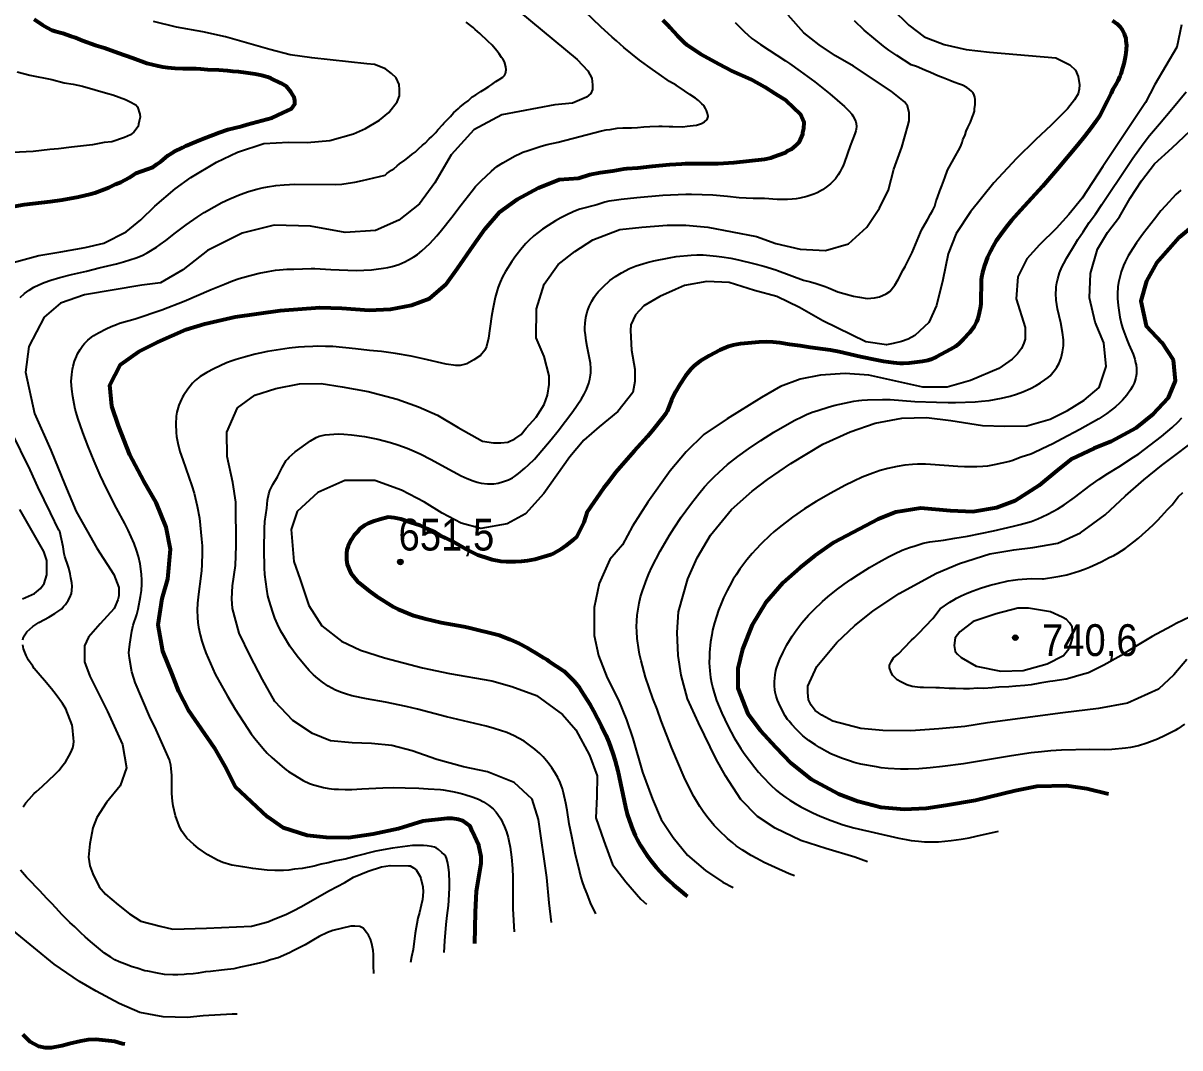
# Model space of a CAD drawing. Header units: metres. Extents: x 547833 to 556102, y 1844799 to 1850994.
# Drawn here: x 549376 to 549995, y 1845337 to 1845885 of the extents above; entities that cross this region are included whole.
import ezdxf

# ---------------------------------------------------------------- set-up
doc = ezdxf.new("R2010")
doc.units = ezdxf.units.M
doc.header["$LTSCALE"] = 6.8
for name, color, linetype, lineweight in [('1', 7, 'Continuous', 25), ('2', 7, 'Continuous', 53), ('5', 7, 'Continuous', 13)]:
    doc.layers.add(name, color=color, linetype=linetype, lineweight=lineweight)

msp = doc.modelspace()

# ---------------------------------------------------------------- hatches: boundary and pattern name
at = {"layer": '5'}
for points in [[(549579.71, 1845596.84, 1), (549576.71, 1845596.84, 1)], [(549908.6, 1845556.35, 1), (549905.6, 1845556.35, 1)]]:
    msp.add_hatch(color=256, dxfattribs=at).paths.add_polyline_path(points)

# ---------------------------------------------------------------- linework, layer by layer
at = {"layer": '1'}
msp.add_line((549827.96, 1845436.46), (549821.29, 1845438.96), dxfattribs=at)
for points in [[(549641.61, 1845891.32), (549672.75, 1845865.38), (549678.56, 1845859.43), (549680.53, 1845855.53), (549681.02, 1845851.88), (549681.02, 1845849.45), (549680.04, 1845847.26), (549677.83, 1845845.31), (549670.21, 1845842.15), (549660.87, 1845841.18), (549632.4, 1845835.91), (549617.56, 1845827.87), (549605.35, 1845814.55), (549596.63, 1845799.59), (549588.52, 1845788.25), (549577.44, 1845779.5), (549564.85, 1845774.01), (549548.71, 1845772.94), (549530.17, 1845776.3), (549510.79, 1845776.9), (549493.63, 1845772.54), (549475.11, 1845763.33), (549461.92, 1845753.07), (549449.9, 1845745.99), (549439.86, 1845744.85), (549409.21, 1845739.6), (549396.51, 1845735.11), (549387.69, 1845727.76), (549379.56, 1845712.1), (549377.69, 1845698.3), (549382.48, 1845676.23), (549391.3, 1845656.66), (549398.73, 1845638.19), (549404.81, 1845623.76), (549415.92, 1845604.19), (549425.02, 1845590.11), (549427.58, 1845583.14), (549427.58, 1845578.74), (549427.06, 1845576.66), (549425.23, 1845571.99), (549417.63, 1845563.7), (549411.34, 1845556.7), (549409.25, 1845552.03), (549409.25, 1845547.62), (549409.25, 1845543.47), (549412.12, 1845535.8), (549421.5, 1845516.92), (549429.59, 1845499.29), (549431.66, 1845486.7), (549428.3, 1845477.05), (549421.05, 1845468.22), (549415.85, 1845460.16)], [(549633.08, 1845810.29), (549639.65, 1845813.94), (549642.26, 1845815.21), (549643.78, 1845815.84), (549646.63, 1845816.86), (549653.51, 1845819.06), (549656.65, 1845819.98), (549662.53, 1845821.28), (549685.81, 1845827.33), (549688.23, 1845827.85), (549690.33, 1845827.97), (549694.22, 1845828.66), (549697.15, 1845828.99), (549701.75, 1845828.89), (549705.07, 1845829.14), (549708.39, 1845829.4), (549711.71, 1845829.65), (549716.52, 1845829.82), (549718.26, 1845829.77), (549721.99, 1845829.7), (549723.97, 1845829.67), (549729.2, 1845829.52), (549731.65, 1845829.8), (549734.83, 1845830.16), (549736.54, 1845830.36), (549739.29, 1845831.29), (549740.92, 1845832.21), (549742.28, 1845833.36), (549742.84, 1845834.91), (549742.4, 1845836.6), (549741.97, 1845838.28), (549741.47, 1845839.34), (549740.44, 1845840.84), (549739.45, 1845841.84), (549737.66, 1845843.5), (549736.02, 1845844.8), (549732.94, 1845846.81), (549730.24, 1845848.73), (549725.69, 1845851.69), (549722.13, 1845853.64), (549716.6, 1845857.6), (549712.97, 1845860.04), (549706.08, 1845865.08), (549697.74, 1845871.95), (549693.87, 1845875.47), (549691.55, 1845877.32), (549685.34, 1845882.94), (549676.69, 1845891.38)], [(549655.19, 1845681.04), (549656.86, 1845685.99), (549657.81, 1845691.64), (549657.81, 1845696.35), (549655.2, 1845706.67), (549650.78, 1845716.58), (549651.05, 1845732.11), (549655.15, 1845745.28), (549662.59, 1845755.77), (549671.44, 1845762.87), (549681.16, 1845769.06), (549695.64, 1845774.64), (549707.32, 1845775.83), (549720.92, 1845776.87), (549730.96, 1845776.86), (549742.64, 1845775.77), (549768.6, 1845770.84), (549779.06, 1845767.07), (549791.98, 1845764.09), (549805.53, 1845763.34), (549817.95, 1845766.91), (549827.61, 1845775.88), (549834.47, 1845785.93), (549839.33, 1845795.75), (549842.14, 1845806.74), (549846.38, 1845818.65), (549849.53, 1845829.96), (549850.3, 1845832.58), (549850.3, 1845834.43), (549850.3, 1845836.89), (549849.37, 1845840.74), (549847.81, 1845842.89), (549840.71, 1845848.5), (549820.64, 1845861.97), (549810.87, 1845867.47), (549802.22, 1845873.22), (549793.98, 1845879.78), (549785.54, 1845889.24)], [(549841.17, 1845892.63), (549850.06, 1845883.73), (549858.38, 1845877.56), (549869.01, 1845873.43), (549880.86, 1845870.83), (549893.21, 1845869.44), (549928.76, 1845866.3), (549936.18, 1845862.63), (549939.33, 1845859.7), (549940.63, 1845856.4), (549941.37, 1845851.99), (549941.18, 1845849.61), (549940.63, 1845847.04), (549938.77, 1845843.92), (549935.06, 1845839.15), (549926.22, 1845830.37), (549917.96, 1845822.58), (549907.67, 1845812.52), (549895.54, 1845799.58), (549883.09, 1845783.95), (549875.51, 1845772.42), (549871.15, 1845761.51), (549868.28, 1845747.59), (549865, 1845734.01), (549860.84, 1845724.77), (549853.39, 1845717.94), (549849.83, 1845715.96), (549846.28, 1845714.64), (549841.83, 1845713.54), (549838.27, 1845712.88), (549827.18, 1845714.6), (549804.08, 1845725.7), (549791.71, 1845732.81), (549779.49, 1845738.67), (549767.55, 1845742.01), (549753.99, 1845746.19)], [(549387.75, 1845746.24), (549391.33, 1845747.51), (549396.02, 1845748.95), (549402.26, 1845750.59), (549410.4, 1845752.36), (549417.1, 1845754.01), (549426.39, 1845756.13), (549430.07, 1845757.22), (549436.93, 1845759.48), (549440.11, 1845760.69), (549442.76, 1845762.05), (549447.76, 1845765.13), (549449.78, 1845766.47), (549452.82, 1845768.76), (549457.99, 1845772.84), (549463.58, 1845777.07), (549469.51, 1845781.25), (549473.33, 1845783.71), (549478.59, 1845786.76), (549482.77, 1845788.95), (549487.01, 1845790.98), (549492.6, 1845793.37), (549496.98, 1845794.91), (549501.42, 1845796.18), (549504.31, 1845796.85), (549507.2, 1845797.41), (549511.65, 1845798.05), (549516.09, 1845798.47), (549521.8, 1845798.78), (549543.54, 1845798.59), (549546.95, 1845798.83), (549550.36, 1845799.26), (549553.86, 1845799.83), (549558.01, 1845800.81), (549570.09, 1845803.7), (549570.98, 1845804.55), (549573.51, 1845806.32), (549574.78, 1845807.09), (549576.47, 1845808.64), (549577.72, 1845809.65), (549580.6, 1845811.59), (549583.09, 1845813.61), (549584.56, 1845814.89), (549586.05, 1845815.93), (549587.85, 1845817.62), (549590.1, 1845819.61), (549591.46, 1845820.75), (549593.68, 1845822.99), (549595.01, 1845824.38), (549597.13, 1845826.48), (549598.22, 1845827.84), (549600.88, 1845830.62), (549601.53, 1845831.44), (549602.86, 1845832.83), (549605.08, 1845835.07), (549606.6, 1845836.97), (549609.32, 1845839.26), (549610.21, 1845840.11), (549612.71, 1845842.13), (549614.42, 1845843.44), (549616.68, 1845845.43), (549618.52, 1845846.63), (549621.29, 1845848.43), (549623.03, 1845849.5), (549625.59, 1845851.03), (549627.08, 1845852.06), (549629.25, 1845853.67), (549630.99, 1845854.74), (549632.95, 1845856.07), (549633.84, 1845856.92), (549634.47, 1845857.98), (549634.73, 1845860), (549634.68, 1845861.6), (549633.88, 1845864.24), (549633.12, 1845865.51), (549632.38, 1845866.55), (549631.04, 1845868.5), (549629.87, 1845870.11), (549627.31, 1845873.04), (549625.07, 1845875.26), (549620.76, 1845879.36), (549618.28, 1845881.56), (549617.06, 1845882.54), (549613.38, 1845885.47)], [(549419.7, 1845767.25), (549431.49, 1845773.27), (549439.46, 1845779.76), (549446.94, 1845787.1), (549457.72, 1845796.25), (549466.12, 1845802.39), (549479.87, 1845810.58), (549491.1, 1845815.88), (549505.11, 1845820.59), (549518.43, 1845821.19), (549528.43, 1845821.15), (549540.41, 1845822.12), (549553.15, 1845825.69), (549559.52, 1845828.54), (549567.12, 1845833.01), (549572.06, 1845837.08), (549576.58, 1845842.78), (549577.81, 1845846.03), (549577.81, 1845849.29), (549577.61, 1845852.14), (549575.96, 1845855.6), (549573.5, 1845858.04), (549570.21, 1845860.48), (549564.45, 1845862.72), (549560.34, 1845863.12), (549530.84, 1845866.38), (549519.24, 1845867.92), (549508.39, 1845870.72), (549484.63, 1845877.51), (549472.62, 1845880.3), (549458.45, 1845882.72), (549446.15, 1845885.75)], [(549757.34, 1845885.27), (549759.17, 1845883.37), (549761.4, 1845881.15), (549762.25, 1845880.25), (549764.05, 1845878.59), (549766.26, 1845876.61), (549767.86, 1845875.56), (549768.95, 1845874.69), (549770.83, 1845873.41), (549784.19, 1845864.82), (549786.3, 1845863.26), (549791.97, 1845859.28), (549799.89, 1845853.5), (549807.93, 1845847.13), (549815.7, 1845840.35), (549818.2, 1845837.91), (549819.58, 1845836.32), (549820.23, 1845835.43), (549821.17, 1845833.8), (549821.82, 1845832.17), (549822.04, 1845831.28), (549822.2, 1845829.7), (549822.06, 1845828.14), (549821.87, 1845827.26), (549821.33, 1845825.65), (549818.79, 1845819.25), (549815.73, 1845810.62), (549814.96, 1845808.64), (549814.39, 1845807.37), (549813.27, 1845805.31), (549812.37, 1845803.88), (549810.86, 1845801.74), (549809.88, 1845800.53), (549808.27, 1845798.96), (549805.94, 1845797.19), (549803.92, 1845795.85), (549801.15, 1845794.23), (549799.29, 1845793.4), (549795.53, 1845792.16), (549791.77, 1845791.24), (549789.9, 1845790.94), (549787.69, 1845790.75), (549785.25, 1845790.65), (549779.81, 1845790.6), (549772.91, 1845791.06), (549766.95, 1845791.19), (549759.48, 1845791.55), (549753.12, 1845792.23), (549745.3, 1845792.85), (549733.98, 1845793.24), (549730.92, 1845793.27), (549722.67, 1845793.01), (549718.59, 1845792.77), (549704.62, 1845791.57), (549696.24, 1845790.61), (549692.5, 1845790.12), (549689.75, 1845789.67), (549687.63, 1845789.13), (549683.28, 1845787.79), (549674.26, 1845785.43), (549671.01, 1845784.2), (549666.88, 1845782.32), (549664.11, 1845780.85), (549661.18, 1845779.17), (549657.23, 1845776.76), (549654.26, 1845774.76), (549651.91, 1845773), (549649.61, 1845771.12), (549646.96, 1845768.68), (549645.36, 1845767.03), (549643.38, 1845764.82), (549639.93, 1845760.55), (549637.77, 1845757.45)], [(549861.73, 1845782.76), (549862.91, 1845784.9), (549863.45, 1845786.01), (549863.99, 1845787.11), (549864.72, 1845789.96), (549865.47, 1845791.75), (549866.77, 1845795.33), (549867.71, 1845798), (549869.33, 1845802.18), (549870.86, 1845806.26), (549877.64, 1845818.43), (549878.13, 1845819.6), (549878.59, 1845821.02), (549879.05, 1845822.44), (549880.35, 1845825.19), (549880.86, 1845827.23), (549881.75, 1845829.19), (549883.05, 1845831.94), (549884, 1845834.53), (549884.68, 1845836.21), (549885.24, 1845837.77), (549885.35, 1845839.02), (549885.7, 1845841.41), (549885.64, 1845844.13), (549885.5, 1845845.36), (549885.14, 1845846.31), (549884.62, 1845847.61), (549883.91, 1845848.4), (549882.42, 1845849.59), (549881.19, 1845850.57), (549878.82, 1845851.79), (549877.27, 1845852.36), (549874.3, 1845853.38), (549872.09, 1845854.25), (549868.47, 1845855.57), (549865.61, 1845856.74), (549861.69, 1845858.52), (549858.7, 1845859.8), (549854.26, 1845861.77), (549851.43, 1845862.69), (549843.77, 1845867.52), (549839.42, 1845870.4), (549836.56, 1845872.57), (549826.2, 1845881.22), (549821.04, 1845886.15)], [(549996.06, 1845883.92), (549993.47, 1845872.06), (549981.64, 1845852.05)], [(549373.22, 1845858.94), (549380.12, 1845857.08), (549391.74, 1845854.75), (549398.41, 1845853.07), (549403.18, 1845852.19), (549408.16, 1845851.14), (549415.06, 1845849.28), (549421.78, 1845847.21), (549424.5, 1845846.5), (549431.27, 1845844.03), (549433.41, 1845843.05), (549436.66, 1845841.19), (549437.59, 1845840.08), (549438.85, 1845836.17), (549439.03, 1845834.57), (549438.46, 1845832.47), (549438.24, 1845830.83), (549437.97, 1845829.58), (549435.67, 1845826.68), (549433.8, 1845825.26), (549430.73, 1845823.69), (549423.89, 1845821.5), (549419.88, 1845821.04), (549413.52, 1845819.92), (549402.32, 1845818.65), (549395.33, 1845817.65), (549390.71, 1845817.33), (549381.9, 1845816.33), (549370.82, 1845815.68)], [(549981.64, 1845852.05), (549976.75, 1845842.48), (549962.42, 1845821.04), (549953.83, 1845808.25), (549942.91, 1845791.39), (549935.66, 1845782.56), (549928.87, 1845775.19), (549920.08, 1845766.44), (549913.32, 1845758.82), (549908.44, 1845749.25), (549907.6, 1845737.59), (549912.32, 1845722.12), (549912.32, 1845718.6), (549912.32, 1845715.96), (549911.66, 1845713.76), (549910.32, 1845710.9), (549908.32, 1845708.04), (549905.43, 1845705.17), (549898.23, 1845700.33), (549883.08, 1845693.91), (549870.66, 1845690.34), (549857.58, 1845690.26), (549828.77, 1845696.77), (549816.12, 1845697.5), (549802.88, 1845696.63), (549792.07, 1845694.52), (549781.45, 1845690.65), (549771.32, 1845684.8), (549753.06, 1845673.33), (549740.53, 1845665.05), (549731.05, 1845655.72), (549722.54, 1845645.61), (549710.48, 1845628.74), (549702.28, 1845615.87), (549696.93, 1845605.99), (549690.2, 1845598.12), (549684.54, 1845585.28), (549681.81, 1845572.4), (549681.84, 1845557.54), (549684.21, 1845546.76), (549688.86, 1845534.83), (549694.91, 1845522.94), (549699.14, 1845512.5), (549702.56, 1845502.47), (549707.79, 1845484.39), (549712.98, 1845469.99), (549717.63, 1845459.21), (549724.06, 1845449.53), (549731.86, 1845440.12), (549741.44, 1845431.81), (549750.65, 1845425.61), (549756.23, 1845422.74)], [(549821.29, 1845438.96), (549805.78, 1845443.55), (549792.34, 1845447.87), (549778.74, 1845454.58), (549769.28, 1845460.75), (549760.26, 1845469.76), (549752.09, 1845482.43), (549747.13, 1845491.39), (549737.7, 1845510.77), (549731.79, 1845523.7), (549728.33, 1845536.26), (549726.74, 1845546.88), (549726.24, 1845559.14), (549727.03, 1845570.16), (549732.01, 1845587.87), (549736.97, 1845598.97), (549744.11, 1845611.09), (549755.26, 1845624.8), (549766.33, 1845634.69), (549774.51, 1845640.96), (549787.01, 1845649.49), (549804.13, 1845659.81), (549818.75, 1845666.42), (549832.2, 1845670.99), (549846.39, 1845673.62), (549859.68, 1845673.98), (549872.57, 1845672.39), (549889.63, 1845669.76), (549901.48, 1845669.45), (549913.27, 1845669.64), (549925.7, 1845673.21), (549935.08, 1845677.83), (549943.85, 1845683.4), (549951.97, 1845690.16), (549955.66, 1845701.38), (549954.35, 1845714.06), (549949.81, 1845724.97), (549946.79, 1845738.1), (549947.35, 1845751.12), (549951.09, 1845764.12), (549956.31, 1845772.96), (549962.77, 1845781.28), (549968.59, 1845791.25), (549974.64, 1845800.57), (549981.62, 1845809.62), (549991.05, 1845818.31), (550019.62, 1845845.3)], [(549975.44, 1845820.31), (549978.92, 1845824.76), (549984.16, 1845830.99), (549990.72, 1845838.99), (549998.55, 1845848.17)], [(549764.43, 1845657.36), (549771.03, 1845661.76), (549778.02, 1845666.22), (549785.09, 1845670.4), (549789.13, 1845672.57), (549792.99, 1845674.47), (549795.43, 1845675.58), (549798.47, 1845676.82), (549801.43, 1845677.83), (549807.58, 1845679.75), (549810.81, 1845680.67), (549820.71, 1845682.74), (549823.45, 1845683.22), (549825.05, 1845683.39), (549828.06, 1845683.51), (549836.05, 1845683.64), (549840.22, 1845683.62), (549853.29, 1845682.68), (549864.94, 1845682.17), (549871.12, 1845682.04), (549875.19, 1845682.11), (549885.65, 1845682.5), (549889.05, 1845682.75), (549893.11, 1845683.22), (549899.63, 1845684.42), (549904.33, 1845685.46), (549907.77, 1845686.56), (549911.08, 1845687.83), (549915.21, 1845689.57), (549918.21, 1845691.12), (549920.59, 1845692.55), (549922.96, 1845694.13), (549924.74, 1845695.52), (549925.67, 1845696.38), (549927.24, 1845698.09), (549928.66, 1845699.96), (549929.36, 1845701.04), (549930.5, 1845703.06), (549931.64, 1845705.89), (549932.4, 1845709.08), (549932.79, 1845712.38), (549932.79, 1845715.59), (549932.37, 1845719.5), (549931.36, 1845724.68), (549929.68, 1845732.08), (549929.29, 1845734.39), (549929.01, 1845736.7), (549928.81, 1845740.33), (549928.86, 1845742.63), (549928.97, 1845743.86), (549929.3, 1845746.01), (549929.77, 1845748.11), (549930.76, 1845751.35), (549932.04, 1845754.51), (549933.01, 1845756.48), (549934.66, 1845759.49), (549938.73, 1845766.28), (549940.56, 1845769.19), (549943.37, 1845773.25), (549946.67, 1845778.29), (549949.93, 1845782.79), (549953.42, 1845787.86), (549967.73, 1845809.54), (549969.96, 1845812.72), (549975.44, 1845820.31)], [(549404.34, 1845678.49), (549403.68, 1845681.44), (549403.01, 1845685.25), (549402.46, 1845689.29), (549402.21, 1845693.33), (549402.45, 1845697.11), (549402.91, 1845699.93), (549403.25, 1845701.45), (549403.98, 1845704.14), (549404.94, 1845706.7), (549405.57, 1845708.04), (549406.92, 1845710.34), (549408.45, 1845712.47), (549409.35, 1845713.56), (549411.05, 1845715.38), (549412.99, 1845717.04), (549414.23, 1845717.92), (549416.74, 1845719.41), (549420.92, 1845721.52), (549423.59, 1845722.74), (549426.4, 1845723.86), (549428.08, 1845724.43), (549436.31, 1845726.85), (549450.69, 1845731.55), (549462.51, 1845736.19), (549476.98, 1845742.43), (549484.12, 1845745.38), (549488.48, 1845747.05), (549492.06, 1845748.29), (549497.83, 1845749.97), (549502.69, 1845751.14), (549507.58, 1845752.15), (549511.43, 1845752.76), (549513.57, 1845753.01), (549517.47, 1845753.28), (549521.31, 1845753.43), (549530.54, 1845753.66), (549532.46, 1845753.63), (549541.02, 1845753.17), (549554.52, 1845752.7), (549558.73, 1845752.76), (549562.79, 1845753.02), (549565.34, 1845753.28), (549569.18, 1845753.82), (549571.57, 1845754.27), (549573.88, 1845754.83), (549577.34, 1845755.94), (549580.58, 1845757.3), (549582.52, 1845758.27), (549585.46, 1845759.99), (549587.34, 1845761.28), (549589.66, 1845763.08), (549591.82, 1845765.04), (549593.92, 1845767.13), (549597.74, 1845771.18), (549600.24, 1845774.19), (549605.82, 1845781.2), (549610.66, 1845787.81), (549616.53, 1845795.26), (549618.38, 1845797.49), (549619.44, 1845798.67), (549621.43, 1845800.67), (549626.9, 1845805.76), (549629.88, 1845808.2), (549633.08, 1845810.29)], [(549995.57, 1845795.63), (549992.9, 1845793.2), (549987.35, 1845787.28), (549984.97, 1845784.54), (549981.5, 1845780.18), (549975.66, 1845772.58), (549971.94, 1845767.48), (549969.89, 1845764.44), (549967.44, 1845760.41), (549965.84, 1845757.32), (549964.94, 1845755.31), (549963.74, 1845751.97), (549963.09, 1845749.73), (549962.32, 1845746.2), (549961.98, 1845743.88), (549961.71, 1845740.12), (549961.72, 1845737.65), (549962.03, 1845733.87), (549963.02, 1845727.62), (549963.88, 1845723.86), (549964.62, 1845721.55), (549966.65, 1845715.82), (549967.72, 1845713.05), (549970.04, 1845707.84), (549970.93, 1845705.29), (549971.46, 1845703.32), (549971.67, 1845702.24), (549971.92, 1845700.32), (549971.97, 1845698.41), (549971.9, 1845697.35), (549971.61, 1845695.44), (549971.08, 1845693.54), (549970.68, 1845692.5), (549969.78, 1845690.65), (549968.69, 1845688.83), (549966.74, 1845686.04), (549964.49, 1845683.36), (549962.88, 1845681.74), (549960.69, 1845679.77), (549958.38, 1845677.91), (549956.02, 1845676.16), (549951.78, 1845673.35), (549941.53, 1845667.61), (549932.2, 1845662.69), (549927.23, 1845659.94), (549921.43, 1845657.32), (549916.65, 1845654.96), (549915.44, 1845654.48), (549910.29, 1845652.83)], [(549547.95, 1845665.18), (549552.06, 1845664.8), (549558.99, 1845663.83), (549561.75, 1845663.38), (549566.09, 1845662.48), (549572.98, 1845660.73), (549576.93, 1845659.51), (549581.9, 1845657.62), (549585.53, 1845656.07), (549589.08, 1845654.41), (549594.37, 1845651.73), (549606.39, 1845645.14), (549610.65, 1845642.94), (549613.92, 1845641.39), (549617.19, 1845640.11), (549619.33, 1845639.48), (549621.47, 1845639.01), (549624.82, 1845638.57), (549627, 1845638.53), (549628.22, 1845638.63), (549630.46, 1845639.01), (549633.29, 1845639.79), (549636.01, 1845640.8), (549638.12, 1845641.86), (549639.3, 1845642.6), (549641.48, 1845644.2), (549644.78, 1845646.98), (549646.78, 1845648.78), (549649.86, 1845651.85), (549658.85, 1845662.24), (549662.61, 1845666.85), (549666.51, 1845672.15), (549670.43, 1845677.24), (549675.01, 1845684.03), (549676.57, 1845686.49), (549677.84, 1845689.1), (549679.01, 1845692.38), (549679.55, 1845694.51), (549679.9, 1845696.68), (549680.01, 1845697.9), (549680.04, 1845700.17), (549679.82, 1845703.1), (549678.11, 1845712.02), (549677.59, 1845715.11), (549677.16, 1845718.17), (549676.95, 1845720.57), (549676.93, 1845721.93), (549677.05, 1845724.42), (549677.48, 1845727.56), (549678.19, 1845730.53), (549679.2, 1845733.4), (549680.55, 1845736.22), (549681.81, 1845738.34), (549682.57, 1845739.44), (549684.04, 1845741.3), (549686.59, 1845744), (549690.28, 1845747.25), (549693.29, 1845749.47), (549696.46, 1845751.45), (549700.84, 1845753.68), (549704.28, 1845755.09), (549707.8, 1845756.27), (549710.14, 1845756.94), (549713.8, 1845757.83), (549722.04, 1845759.45), (549725.64, 1845760.05), (549733.74, 1845760.92), (549736.79, 1845761.09), (549740.11, 1845760.99), (549747.2, 1845760.38), (549750.12, 1845760.01), (549754.97, 1845759.18), (549758.98, 1845758.36), (549767.15, 1845756.41), (549772.65, 1845754.92), (549778.93, 1845752.99), (549779.97, 1845752.7), (549793.79, 1845747.47), (549797.51, 1845746.56), (549800.56, 1845745.67), (549805.49, 1845744.13), (549807.1, 1845743.36), (549812.1, 1845741.27), (549815.44, 1845740.31), (549820.64, 1845738.9), (549823.76, 1845738.31), (549827.83, 1845737.63), (549831.78, 1845738.07), (549834.39, 1845738.56), (549838.02, 1845740.11), (549840.06, 1845741.39), (549842.62, 1845744.82), (549844.47, 1845747.79), (549847.11, 1845753.04), (549848.15, 1845754.77), (549851.87, 1845762.24), (549852.87, 1845764.35), (549856.47, 1845772.94), (549857.3, 1845774.84), (549860.31, 1845780.13), (549861.73, 1845782.76)], [(549371.11, 1845756.94), (549384.84, 1845760.7), (549396.59, 1845762.55), (549409.7, 1845764.95), (549419.7, 1845767.25)], [(549637.77, 1845757.45), (549634.4, 1845752.12), (549632.83, 1845749.34), (549631.5, 1845746.43), (549630.54, 1845743.77), (549629.99, 1845742), (549629, 1845738.29), (549627.64, 1845732.06), (549626.99, 1845728.13), (549625.41, 1845716.55), (549624.36, 1845711.99), (549623.43, 1845709.98), (549621.13, 1845707.29), (549617.58, 1845704.82), (549613.79, 1845702.77), (549610.23, 1845701.86), (549607.83, 1845701.82), (549602.72, 1845702.58), (549590.39, 1845705.46), (549583.94, 1845706.84), (549575.59, 1845708.29), (549568.17, 1845709.41), (549561.65, 1845709.93), (549554.26, 1845710.84), (549542.16, 1845711.93), (549538.1, 1845712.1), (549533.96, 1845712.13), (549531.33, 1845712.08), (549526.92, 1845711.86), (549523.72, 1845711.61), (549518.66, 1845711.08), (549507.11, 1845709.33), (549503.14, 1845708.54), (549500.6, 1845707.94), (549495.4, 1845706.57), (549490.44, 1845705.11), (549488.25, 1845704.4), (549485.29, 1845703.29), (549478.52, 1845700.11), (549474.79, 1845698.11), (549471.19, 1845695.91), (549468.49, 1845693.8), (549467.03, 1845692.35), (549464.49, 1845689.23), (549462.24, 1845685.82), (549461.7, 1845684.88), (549461.19, 1845683.94), (549459.66, 1845680.58), (549458.62, 1845676.99), (549458.28, 1845674.78), (549458.06, 1845670.42), (549458.26, 1845666.05), (549458.49, 1845663.84), (549459.14, 1845660.25), (549460.32, 1845655.93), (549461.79, 1845651.49), (549466.68, 1845637.57), (549467.91, 1845633.57), (549469.49, 1845626.65), (549470.72, 1845620.22), (549471.18, 1845616.43), (549471.9, 1845608.97), (549472.14, 1845605.41), (549472.18, 1845601.92), (549471.98, 1845595.31), (549471.79, 1845592.21), (549471.48, 1845589.24), (549470.22, 1845579.58), (549469.72, 1845574.87), (549469.55, 1845571.03), (549469.64, 1845567.06), (549469.88, 1845564.48), (549470.25, 1845561.88), (549471.1, 1845557.81), (549471.99, 1845554.5), (549473.03, 1845551.34), (549474.16, 1845548.28), (549475.37, 1845545.31), (549477.86, 1845539.65), (549479.21, 1845536.83), (549482.49, 1845530.71), (549485.69, 1845525.01), (549489.86, 1845518.14), (549496.41, 1845507.92), (549498.38, 1845505.02), (549500.36, 1845502.39), (549504.6, 1845497.2), (549506.95, 1845494.6), (549509.48, 1845492.22), (549514.95, 1845487.46), (549517.18, 1845485.64), (549518.42, 1845484.74), (549520.64, 1845483.29), (549526.26, 1845480.06), (549529.61, 1845478.44), (549531.75, 1845477.67), (549535.06, 1845476.74), (549537.18, 1845476.25), (549539.95, 1845475.76), (549542.85, 1845475.43), (549545.16, 1845475.27)], [(549374.9, 1845738.22), (549377.25, 1845740.27), (549379.72, 1845742.09), (549382.26, 1845743.68), (549384.91, 1845745.05), (549387.75, 1845746.24)], [(549753.99, 1845746.19), (549742.12, 1845746.75), (549730.16, 1845744.63), (549725.33, 1845742.48), (549716.93, 1845738.8), (549708.36, 1845733.68), (549704, 1845728.88), (549701.41, 1845723.6), (549701.25, 1845720.56), (549701.9, 1845710), (549703.67, 1845699.92), (549703.67, 1845696.72), (549703.67, 1845693.36), (549702.61, 1845687.4), (549694.6, 1845677.35), (549684.61, 1845669.1), (549676.41, 1845661.95), (549668.79, 1845652.95), (549655, 1845633.35), (549645.05, 1845622.57), (549635.36, 1845617.28), (549621.29, 1845614.8), (549610.69, 1845617.53), (549600.56, 1845622.86), (549591.12, 1845628.78), (549578.84, 1845635.13), (549564.53, 1845640.37), (549548.53, 1845640.34), (549534.13, 1845634), (549523.09, 1845623.86), (549519.88, 1845614.1), (549521.17, 1845597.09), (549524.67, 1845587.46), (549529.3, 1845573.5), (549536.24, 1845562.73), (549546.71, 1845554.39), (549556.9, 1845549.7), (549569.81, 1845545.58), (549590.12, 1845540.13), (549604.43, 1845537.18), (549627.1, 1845533.27), (549637.87, 1845530.17), (549650.98, 1845525.43), (549664.97, 1845515.21), (549671.98, 1845507.11), (549679.37, 1845493.47), (549683.41, 1845482.49), (549683.27, 1845471.42), (549682.79, 1845459.94), (549686.97, 1845447.71), (549691.71, 1845435.04), (549698.73, 1845425.8), (549706.89, 1845416.56), (549709.77, 1845413.85)], [(549659.02, 1845404.14), (549657.83, 1845414.56), (549656.55, 1845428.13), (549652.02, 1845459.12), (549648.62, 1845470.04), (549638.99, 1845478.85), (549624.87, 1845484.62), (549611.98, 1845487.35), (549597.7, 1845491.19), (549584.59, 1845495.93), (549573.6, 1845498.75), (549562.81, 1845499.81), (549552.49, 1845500.04), (549540.92, 1845501.27), (549531.21, 1845505.12), (549520.77, 1845512.07), (549511.1, 1845522.28), (549504.44, 1845533.97), (549497.81, 1845546.56), (549491.98, 1845558.73), (549488.44, 1845571.97), (549488.1, 1845577.05), (549488.36, 1845583.98), (549490.03, 1845594.96), (549490.37, 1845605.42), (549490.27, 1845628.78), (549488.57, 1845639.25), (549485.58, 1845653.27), (549485.39, 1845666.2), (549491.16, 1845679.18), (549500.42, 1845685.95), (549511.57, 1845689.62), (549524.25, 1845692.08), (549535.79, 1845692.24), (549547.16, 1845690.48), (549561.05, 1845687.87), (549576.5, 1845683.77), (549587.89, 1845679.73), (549598.04, 1845675.29), (549609.07, 1845668.79), (549622.1, 1845661.38), (549628.08, 1845660.56), (549631.89, 1845660.56), (549635.69, 1845660.8), (549639.5, 1845662.68), (549642.83, 1845665.04), (549645.44, 1845668.33), (549650.91, 1845674.22), (549655.19, 1845681.04)], [(549543.72, 1845437), (549539.63, 1845436.02), (549535.93, 1845435.32), (549532.14, 1845434.16), (549525.74, 1845432.88), (549521.51, 1845432.5), (549518.51, 1845432.04), (549515.72, 1845431.86), (549511.14, 1845431.82), (549507.06, 1845432.02), (549499.35, 1845432.96), (549493.93, 1845433.77), (549488.15, 1845434.75), (549483.31, 1845436.11), (549480.5, 1845437.32), (549475.18, 1845440.3), (549470.14, 1845443.8), (549467.73, 1845445.73), (549464.07, 1845449.22), (549461.18, 1845453.15), (549459.86, 1845455.71), (549457.98, 1845461.02), (549456.73, 1845466.35), (549456.29, 1845468.94), (549455.96, 1845472.96), (549455.9, 1845482.72), (549455.7, 1845486.45), (549455.43, 1845488.23), (549454.66, 1845490.95), (549451.87, 1845497.44), (549447.55, 1845507.01), (549444.1, 1845514.42), (549436.4, 1845532.4), (549435.59, 1845534.65), (549434.65, 1845538.03), (549433.33, 1845545.43), (549433.08, 1845548.29), (549433.11, 1845549.89), (549433.47, 1845552.82), (549434.67, 1845559.9), (549435.31, 1845563.08), (549437.27, 1845568.79), (549437.94, 1845571.53), (549439.28, 1845578.37), (549439.74, 1845581.61), (549439.97, 1845585.02), (549439.95, 1845587.18), (549439.76, 1845590.06), (549439.44, 1845593.21), (549439.06, 1845595.77), (549438.18, 1845599.71), (549437.15, 1845603.04), (549435.82, 1845606.61), (549434.3, 1845610.24), (549432.69, 1845613.76), (549430.93, 1845617.32), (549426.47, 1845625.6), (549421.29, 1845635.74), (549417.71, 1845643.26), (549414.46, 1845650.76), (549411.28, 1845658.48), (549408.42, 1845665.97), (549405.78, 1845673.65), (549404.8, 1845676.8), (549404.34, 1845678.49)], [(549906.12, 1845615.88), (549909.63, 1845616.77), (549915.52, 1845618.53), (549919.15, 1845619.87), (549921.46, 1845620.89), (549924.43, 1845622.34), (549929.78, 1845625.22), (549933.19, 1845627.42), (549938.67, 1845631.35), (549947.16, 1845637.65), (549951.88, 1845641), (549956.51, 1845644.04), (549962.41, 1845647.69), (549970.38, 1845652.84), (549973.15, 1845654.71), (549976.11, 1845656.87), (549985.19, 1845663.87), (549990.92, 1845668.66), (549994.27, 1845671.81), (549996.22, 1845673.79)], [(549376.31, 1845555.21), (549376.63, 1845556.74), (549378.42, 1845559.54), (549381.57, 1845562.38), (549384.8, 1845564.48), (549387.85, 1845566.07), (549390.18, 1845567.32), (549393.44, 1845569.18), (549395.04, 1845570.35), (549397.11, 1845571.83), (549398.09, 1845573.05), (549399.09, 1845574.04), (549400.58, 1845576.19), (549401.39, 1845577.77), (549402.26, 1845579.97), (549402.58, 1845581.5), (549402.69, 1845583.86), (549402.49, 1845585.58), (549402.05, 1845588.38), (549401.69, 1845590.45), (549400.84, 1845593.57), (549400.49, 1845594.52), (549398.79, 1845599.66), (549398.38, 1845601.1), (549397.82, 1845604.88), (549396.06, 1845613.02), (549395.64, 1845613.84), (549391.06, 1845623.04), (549384.39, 1845636.92), (549380.15, 1845646.14), (549370, 1845666.72)], [(549682.67, 1845408.66), (549679.84, 1845414.56), (549678.06, 1845419.47), (549676.68, 1845422.82), (549675.54, 1845425.85), (549674.6, 1845429.41), (549673.7, 1845433.24), (549671.84, 1845440.17), (549671.43, 1845442), (549669.97, 1845449.97), (549668.52, 1845456.9), (549667.44, 1845464.15), (549666.76, 1845467.9), (549665.48, 1845473.39), (549664.87, 1845475.51), (549663.62, 1845478.84), (549662.34, 1845481.56), (549660.87, 1845484.17), (549659.18, 1845486.77), (549657.25, 1845489.45), (549654.59, 1845492.6), (549652.72, 1845494.45), (549650.15, 1845496.71), (549647.36, 1845498.92), (549644.42, 1845500.96), (549641.41, 1845502.69), (549638.99, 1845503.88), (549635.11, 1845505.56), (549631.8, 1845506.79), (549628.35, 1845507.84), (549624.04, 1845508.99), (549602.8, 1845514.06), (549587.38, 1845518.04), (549581.29, 1845519.53), (549570.18, 1845521.83), (549560.09, 1845523.62), (549552.21, 1845525.33), (549548.87, 1845526.25), (549546.76, 1845527), (549543.53, 1845528.36), (549541.5, 1845529.34), (549539.51, 1845530.46), (549536.54, 1845532.51), (549534.16, 1845534.44), (549531.78, 1845536.53), (549529.47, 1845538.8), (549527.3, 1845541.26), (549523.07, 1845546.4), (549521.04, 1845549.05), (549519.16, 1845551.82), (549515.64, 1845557.53), (549514.34, 1845559.82), (549512.5, 1845563.56), (549511.16, 1845566.73), (549510.01, 1845569.91), (549508.02, 1845576.21), (549507.38, 1845578.63), (549506.71, 1845582.29), (549505.72, 1845590.15), (549505.58, 1845593.63), (549505.4, 1845603.45), (549505.58, 1845614.69), (549505.74, 1845618.48), (549506.74, 1845625.62), (549507.2, 1845629.83), (549507.83, 1845633.26), (549508.46, 1845635.08), (549510.08, 1845638.22), (549512.54, 1845642.42), (549514.98, 1845647.25), (549517.22, 1845651), (549517.95, 1845651.93), (549518.73, 1845652.82), (549521.97, 1845655.67), (549530.17, 1845661.61), (549533.1, 1845663.36), (549534.78, 1845664.04), (549537.95, 1845664.75), (549542.67, 1845665.16), (549545.36, 1845665.24), (549547.95, 1845665.18)], [(549998.82, 1845544.69), (549991.87, 1845536.54), (549983.72, 1845528.88), (549967.18, 1845521.29), (549951.63, 1845518.39), (549932.57, 1845516.22), (549892.16, 1845510.76), (549880.18, 1845508.89), (549866.21, 1845507.69), (549851.22, 1845506.62), (549836.22, 1845506.7), (549824.54, 1845507.79), (549809.58, 1845511.64), (549803.55, 1845514.84), (549800.1, 1845517.4), (549797.94, 1845520.17), (549796.44, 1845523.16), (549796.22, 1845526.99), (549796.22, 1845530.41), (549800.96, 1845540.94), (549811.59, 1845553.7), (549821.21, 1845562.92), (549830.89, 1845570.5), (549845.06, 1845579.98), (549864.91, 1845590.87), (549877.17, 1845595.94), (549893.46, 1845601.22), (549906.31, 1845603.31), (549916.45, 1845604.58), (549929.91, 1845606.87), (549942, 1845612.31), (549955.14, 1845621.93), (549966.04, 1845632.18), (549975.86, 1845640.79), (549985.3, 1845648.34), (550007.64, 1845665.22)], [(549788.96, 1845429), (549786.19, 1845430.08), (549778.61, 1845433.38), (549772.8, 1845436.2), (549768.93, 1845438.22), (549765.89, 1845439.91), (549761.01, 1845442.98), (549757.89, 1845445.14), (549755.97, 1845446.57), (549753.13, 1845448.93), (549748.65, 1845453.18), (549746.02, 1845455.99), (549742.83, 1845459.81), (549740.49, 1845462.95), (549738.32, 1845466.13), (549735.14, 1845471.34), (549732.25, 1845476.98), (549729.95, 1845481.75), (549723.44, 1845497.24), (549717.76, 1845511.86), (549715.52, 1845518.08), (549713.31, 1845523.83), (549709.32, 1845535.29), (549706.93, 1845544), (549706.08, 1845547.57), (549705.7, 1845549.92), (549704.92, 1845555.93), (549704.6, 1845559.64), (549704.56, 1845562.11), (549704.66, 1845565.27), (549704.9, 1845568.36), (549705.31, 1845571.51), (549705.92, 1845574.85), (549706.72, 1845578.2), (549707.73, 1845581.4), (549710.09, 1845587.87), (549711.09, 1845590.4), (549712.77, 1845594.01), (549717.16, 1845602.62), (549722.19, 1845611.16), (549724.6, 1845615.03), (549728.44, 1845620.83), (549730.82, 1845624.22), (549733.85, 1845628.31), (549737.82, 1845633.29), (549740.91, 1845636.94), (549743.47, 1845639.77), (549746.1, 1845642.41), (549748.71, 1845644.88), (549753.21, 1845648.9), (549758.64, 1845653.15), (549764.43, 1845657.36)], [(549910.29, 1845652.83), (549905.16, 1845650.93), (549903.9, 1845650.56), (549895.77, 1845648.74), (549892.16, 1845648.08), (549889.72, 1845647.85), (549886.51, 1845647.7), (549883.23, 1845647.63), (549879.83, 1845647.68), (549876.27, 1845647.88), (549861.81, 1845648.97), (549859.04, 1845649.08), (549854.8, 1845649.07), (549852.11, 1845648.94), (549847.99, 1845648.54), (549843.95, 1845647.93), (549838.85, 1845646.86), (549834.88, 1845645.76), (549830.81, 1845644.38), (549825.27, 1845642.17), (549820.68, 1845640.08), (549815.85, 1845637.67), (549808.45, 1845633.68), (549800.56, 1845629.09), (549794.3, 1845625.15), (549787.98, 1845620.82), (549780.77, 1845615.27), (549777.94, 1845612.88), (549776.05, 1845611.17), (549771.2, 1845606.55), (549768.26, 1845603.5), (549766.34, 1845601.35), (549763.48, 1845597.92), (549759.7, 1845592.93), (549757.72, 1845590), (549756.25, 1845587.65), (549754.18, 1845583.92), (549752.94, 1845581.48), (549751.06, 1845577.6), (549749.92, 1845575.05), (549748.37, 1845570.96), (549746.25, 1845564.26), (549745.23, 1845560.33), (549744.72, 1845557.85), (549744.14, 1845554.13), (549743.63, 1845548.37), (549743.5, 1845546.22), (549743.44, 1845542.89), (549743.71, 1845538.53), (549744.09, 1845535.12), (549744.56, 1845532.25), (549745.27, 1845529.26), (549745.98, 1845526.82), (549747.35, 1845522.79), (549748.67, 1845519.37), (549750.12, 1845515.98), (549753.36, 1845509.13), (549755.09, 1845505.81), (549756.81, 1845502.8), (549760.3, 1845497.12), (549762.08, 1845494.41), (549767.71, 1845487), (549769.72, 1845484.51), (549771.86, 1845482.11), (549776.33, 1845477.5)], [(549903.63, 1845530.07), (549898.33, 1845529.84), (549894.77, 1845529.56), (549890.22, 1845529.17), (549886.99, 1845529.3), (549882.55, 1845529.05), (549879.45, 1845529.07), (549875.1, 1845529.19), (549871.75, 1845529.19), (549866.5, 1845529.58), (549864.65, 1845529.5), (549857.93, 1845529.73), (549856.19, 1845529.78), (549851.92, 1845530.29), (549849.09, 1845531.2), (549845.82, 1845532.69), (549843.83, 1845533.83), (549841.59, 1845536.06), (549840.67, 1845537.69), (549839.76, 1845540.19), (549839.84, 1845541.68), (549840.84, 1845543.78), (549842.01, 1845545.53), (549844.83, 1845547.95), (549847.6, 1845550.87), (549851.59, 1845555.04), (549852.95, 1845556.19), (549855.28, 1845558.56), (549862.98, 1845566.56), (549866.96, 1845571.7), (549872.08, 1845575.27), (549874.26, 1845576.65), (549875.57, 1845577.38), (549878.11, 1845578.64), (549881.42, 1845580.09), (549884.56, 1845581.36), (549888.41, 1845582.74), (549893.62, 1845584.34), (549897.36, 1845585.35), (549903.19, 1845586.66), (549905.96, 1845587.14), (549908.48, 1845587.42), (549915.63, 1845587.92), (549921.57, 1845587.74), (549922.15, 1845587.76), (549928.83, 1845588.84), (549930.9, 1845589.19), (549934.65, 1845589.99), (549939.33, 1845591.39), (549940.52, 1845591.77), (549944.11, 1845592.92), (549946.72, 1845593.96), (549950.71, 1845595.9), (549953.43, 1845597.08), (549957.29, 1845599.13), (549959.76, 1845600.28), (549961.86, 1845601.5), (549965.9, 1845604.07), (549970.47, 1845607.56), (549972.96, 1845609.58), (549975.11, 1845611.44), (549978.48, 1845614.54), (549980.95, 1845616.81), (549983.06, 1845618.91), (549985.26, 1845621.39), (549988.46, 1845624.85), (549990.91, 1845627.36), (549994.27, 1845631.58), (549996.61, 1845633.95)], [(549376.16, 1845577.18), (549382.53, 1845580.03), (549385.68, 1845582.63), (549387.77, 1845585.22), (549389.08, 1845589.89), (549389.08, 1845593), (549389.08, 1845597.66), (549387.59, 1845602.39), (549374.65, 1845624.82)], [(549997.5, 1845510.1), (549993.95, 1845507.58), (549992.56, 1845506.68), (549987.26, 1845504.12), (549983.05, 1845502.1), (549980.24, 1845500.93), (549977.41, 1845499.89), (549973.06, 1845498.55), (549968.74, 1845497.61), (549965.96, 1845497.23), (549958.7, 1845496.57), (549955.02, 1845496.39), (549946.92, 1845496.49), (549931.86, 1845496.13), (549926.16, 1845495.78), (549921.15, 1845495.32), (549915.58, 1845494.69), (549905.03, 1845493.24), (549879.45, 1845488.94), (549868.2, 1845487.39), (549861.61, 1845486.68), (549855.55, 1845486.2), (549849.77, 1845486), (549845.71, 1845486.06), (549839.16, 1845486.43), (549835.34, 1845486.83), (549832.91, 1845487.2), (549824.49, 1845488.72), (549820.83, 1845489.69), (549818.46, 1845490.43), (549814.75, 1845491.68), (549812.34, 1845492.59), (549808.52, 1845494.3), (549806.07, 1845495.54), (549802.42, 1845497.62), (549800.15, 1845499.04), (549796.7, 1845501.39), (549793.52, 1845503.88), (549790.06, 1845507.24), (549787.57, 1845509.9), (549786.08, 1845511.66), (549785.32, 1845512.68), (549784.07, 1845514.6), (549781.29, 1845519.66), (549779.92, 1845522.85), (549779.24, 1845525), (549778.72, 1845527.2), (549778.52, 1845528.42), (549778.31, 1845530.64), (549778.29, 1845532.87), (549778.62, 1845536.46), (549779.08, 1845538.81), (549779.42, 1845540.12), (549780.19, 1845542.5), (549781.13, 1845544.9), (549782.85, 1845548.66), (549784.84, 1845552.43), (549786.26, 1845554.84), (549787.78, 1845557.22), (549790.31, 1845560.78), (549792.99, 1845564.19), (549796.55, 1845568.29), (549799.37, 1845571.21), (549803.99, 1845575.64), (549806.79, 1845578.13), (549811.46, 1845581.94), (549815.52, 1845585.03), (549819.15, 1845587.53), (549823.25, 1845590.19), (549829.2, 1845593.87), (549834.18, 1845596.74), (549839.3, 1845599.5), (549842.57, 1845601.16), (549846.66, 1845603.05), (549850.57, 1845604.55), (549853.51, 1845605.53), (549857.89, 1845606.81), (549861.33, 1845607.59), (549868.72, 1845608.56), (549874.79, 1845609.62), (549881.56, 1845610.61), (549895.43, 1845613.52), (549906.12, 1845615.88)], [(550000.67, 1845567.48), (549993.14, 1845563.9), (549990.7, 1845562.5), (549980.29, 1845556.98), (549970.43, 1845551.03), (549965.92, 1845548.17), (549963.72, 1845546.8), (549954.51, 1845541.67), (549951.22, 1845540.05), (549946.16, 1845537.62), (549942.33, 1845536.44), (549936.32, 1845534.77), (549934.28, 1845534.17), (549927.21, 1845533.12), (549925.5, 1845532.92), (549920.28, 1845531.96), (549915.66, 1845531.19), (549912.23, 1845530.8), (549907.3, 1845530.49), (549903.63, 1845530.07)], [(549376.4, 1845465.85), (549377.89, 1845468), (549379.65, 1845469.94), (549382.28, 1845472.96), (549383.42, 1845473.84), (549386.79, 1845476.94), (549390.27, 1845480.19), (549393.39, 1845483.27), (549395.5, 1845485.37), (549397.89, 1845488.37), (549399.3, 1845490.14), (549400.96, 1845493.05), (549401.99, 1845494.91), (549403.07, 1845497.38), (549403.47, 1845499.29), (549403.66, 1845500.92), (549403.46, 1845502.63), (549402.93, 1845508.4), (549402.69, 1845509.49), (549399.21, 1845518.27), (549397.52, 1845521.17), (549394.14, 1845525.87), (549391.68, 1845528.94), (549387.94, 1845533.48), (549385.65, 1845536.19), (549382.38, 1845539.91), (549381.62, 1845541.19), (549379.27, 1845544.39), (549378.01, 1845546.73), (549376.62, 1845550.29), (549376.37, 1845552.49)], [(549545.16, 1845475.27), (549548.7, 1845475.15), (549552.27, 1845475.19), (549557.67, 1845475.53), (549568.86, 1845476.08), (549574.7, 1845476.22), (549580.69, 1845475.98), (549588.17, 1845475.97), (549593.16, 1845475.51), (549599.6, 1845475.15), (549601.02, 1845474.99), (549606.18, 1845474.03), (549610.18, 1845473.18), (549612.74, 1845472.55), (549616.66, 1845471.31), (549619.09, 1845470.33), (549620.39, 1845469.74), (549622.64, 1845468.56), (549625.32, 1845466.85), (549627.78, 1845464.89), (549629.53, 1845463.07), (549630.42, 1845461.89), (549631.88, 1845459.46), (549633.83, 1845455.28), (549634.9, 1845452.47), (549635.81, 1845449.47), (549636.24, 1845447.69), (549636.86, 1845444.26), (549637.59, 1845438.98), (549638.18, 1845432.85), (549638.32, 1845428.18), (549638.32, 1845411.35), (549639.06, 1845399.07)], [(549776.33, 1845477.5), (549779.21, 1845474.86), (549781.18, 1845473.27), (549784.39, 1845470.9), (549786.54, 1845469.43), (549789.41, 1845467.63), (549792.47, 1845465.91), (549795.62, 1845464.27), (549798.78, 1845462.71), (549802.71, 1845460.93), (549808.65, 1845458.59), (549815.09, 1845456.31), (549820.82, 1845454.69), (549844.83, 1845449.09), (549848.72, 1845448.35), (549851.31, 1845447.95), (549855.23, 1845447.47), (549858.48, 1845447.22), (549861.91, 1845447.13), (549866.1, 1845447.21), (549872.74, 1845447.82), (549878.09, 1845448.56), (549882.47, 1845449.37), (549886.2, 1845450.16), (549898.03, 1845452.97)], [(549415.85, 1845460.16), (549413.65, 1845454.63), (549412.05, 1845446.13), (549411.46, 1845439.02), (549412.05, 1845434.28), (549413.65, 1845430.13), (549417.05, 1845423.21), (549420.44, 1845419.26), (549427.23, 1845413.53), (549433.41, 1845408.78), (549439.4, 1845404.83), (549449.78, 1845402.07), (549456.55, 1845400.48), (549474.53, 1845400.99), (549498.53, 1845402.19), (549507.25, 1845404.4), (549511.12, 1845406.05), (549516.94, 1845408.33), (549521.16, 1845410.43), (549524.99, 1845412.49), (549540.23, 1845421.11), (549548.45, 1845425.49), (549553.2, 1845428.26), (549560.94, 1845431.57), (549568.18, 1845433.81), (549572.77, 1845434.53), (549582.51, 1845434.42), (549583.53, 1845434.33), (549585.27, 1845433.31), (549586.61, 1845432.24), (549588.84, 1845428.65), (549589.15, 1845427.67), (549590.28, 1845423.13), (549590.37, 1845420.51), (549590.02, 1845416.41), (549589.36, 1845413.3), (549588.39, 1845409.34), (549587.51, 1845406.4), (549586.19, 1845398.34), (549585.14, 1845389.71), (549584.17, 1845385.75), (549583.55, 1845382.6)], [(549601.62, 1845387.96), (549601.96, 1845394.29), (549602.65, 1845403.04), (549603.17, 1845407.84), (549603.93, 1845413.18), (549604.22, 1845415.88), (549604.53, 1845422.63), (549604.56, 1845425.41), (549604.33, 1845430.58), (549603.95, 1845433.65), (549603.48, 1845436.57), (549602.97, 1845438.43), (549602.56, 1845439.28), (549601.59, 1845440.48), (549600.45, 1845441.48), (549598.66, 1845443.04), (549597.36, 1845443.9), (549596.53, 1845444.26), (549594.81, 1845444.69), (549592.57, 1845444.99), (549590.59, 1845445.16), (549586.85, 1845445.31), (549584.64, 1845445.26), (549574, 1845443.78), (549565.01, 1845442.22), (549554.62, 1845439.6), (549548.64, 1845437.96), (549543.72, 1845437)], [(549563.94, 1845376.79), (549563.97, 1845377.03), (549563.77, 1845380.98), (549563.85, 1845383.59), (549563.84, 1845386.94), (549563.59, 1845389.14), (549563.18, 1845391.7), (549562.74, 1845393.38), (549562.17, 1845395.18), (549561.18, 1845397.3), (549560.04, 1845398.65), (549558.4, 1845401.07), (549556.57, 1845401.86), (549553.93, 1845402.18), (549551.7, 1845402.17), (549542.05, 1845399.84), (549539.2, 1845398.77), (549534.74, 1845396.53), (549531.83, 1845394.84), (549527.3, 1845392.21), (549524.5, 1845390.66), (549520.5, 1845388.72), (549519.23, 1845387.95), (549514.14, 1845385.77), (549512.84, 1845385.25), (549508.76, 1845384.04), (549506.26, 1845383.14), (549503.49, 1845382.45), (549497.8, 1845381.19), (549492.72, 1845380.11), (549489.21, 1845379.34), (549484.07, 1845378.76), (549482.6, 1845378.6), (549476.73, 1845377.93), (549474.04, 1845377.62), (549470.15, 1845376.94), (549467.45, 1845376.63), (549463.89, 1845376.35), (549462.67, 1845376.21), (549459.21, 1845376.07), (549456.6, 1845376.14), (549452, 1845376.24), (549448.33, 1845376.94), (549443.13, 1845377.96), (549441.61, 1845378.29), (549437.5, 1845379.56), (549434.8, 1845380.37), (549430.66, 1845381.88), (549427.8, 1845383.04), (549425.57, 1845384.16), (549423.31, 1845385.51), (549419.96, 1845387.73), (549417.78, 1845389.47), (549414.62, 1845392.21), (549412.44, 1845393.95), (549409.55, 1845396.47), (549407.34, 1845398.45), (549404.12, 1845401.68), (549401.37, 1845404.1), (549397.17, 1845408.33), (549395.75, 1845409.91), (549391.93, 1845414.06), (549389.4, 1845416.75), (549385.17, 1845421.23), (549383.78, 1845422.56), (549380.54, 1845426.03), (549378.3, 1845428.26), (549375.03, 1845431.98)], [(549490.96, 1845355.13), (549488.32, 1845355.01), (549472.83, 1845354.13), (549464.15, 1845353.31), (549451.27, 1845353.54), (549438.92, 1845355.91), (549427.84, 1845360.76), (549415.54, 1845367.29), (549406.63, 1845372.51), (549392.98, 1845381.75), (549371.22, 1845399.55)]]:
    msp.add_lwpolyline(points, dxfattribs=at)
msp.add_lwpolyline([(549908.47, 1845572.15), (549896.88, 1845569.06), (549884.51, 1845564.99), (549877.38, 1845559.43), (549875.01, 1845556.19), (549874.47, 1845552.23), (549875.01, 1845548.99), (549876.1, 1845547.54), (549878.1, 1845545.74), (549886.07, 1845541.16), (549899.35, 1845538.35), (549911.36, 1845538.82), (549924.18, 1845542.3), (549932.87, 1845546.82), (549935.79, 1845550.43), (549936.7, 1845553.13), (549937.79, 1845556.55), (549937.79, 1845558.53), (549937.42, 1845562.13), (549936.15, 1845564.3), (549934.51, 1845566.1), (549932.15, 1845567.36), (549925.84, 1845570.18), (549914.19, 1845572.17)], close=True, dxfattribs=at)
at = {"layer": '2'}
for points in [[(549447.95, 1845809.45), (549450.02, 1845810.92), (549453.87, 1845814.08), (549457, 1845816.05), (549461.81, 1845818.45), (549463.44, 1845819.38), (549469.01, 1845821.63), (549472.92, 1845823.18), (549478.03, 1845825.13), (549481.24, 1845826.36), (549485.89, 1845828), (549488.91, 1845828.72), (549493.37, 1845829.84), (549496.25, 1845830.66), (549509.71, 1845834.31), (549515.31, 1845836.86), (549520, 1845839.1), (549521.82, 1845841.65), (549521.82, 1845843.6), (549521.36, 1845845.4), (549519.7, 1845848.1), (549517.28, 1845851.09), (549514.25, 1845852.74), (549509.2, 1845855.31), (549507.37, 1845856.1), (549504.19, 1845856.85), (549500.51, 1845857.55), (549497.98, 1845858.01), (549495.59, 1845858.36), (549491.7, 1845858.78), (549488.57, 1845859.05), (549485.68, 1845859.34), (549481.06, 1845859.68), (549475.32, 1845860.02), (549471.45, 1845860.21), (549468.95, 1845860.42), (549464.73, 1845860.44), (549461.88, 1845860.48), (549457.77, 1845860.64), (549453.88, 1845861.07), (549451.24, 1845861.39), (549448.71, 1845861.84), (549442.66, 1845863.36), (549434.96, 1845866.2), (549427.32, 1845868.9), (549419.9, 1845871.44), (549415.1, 1845872.99), (549408.27, 1845875.45), (549404.44, 1845877), (549402.18, 1845877.82), (549397.63, 1845879.37), (549393.52, 1845880.39), (549392.06, 1845880.92), (549389.36, 1845882.31), (549386.73, 1845883.88), (549382.42, 1845886.93)], [(549652.04, 1845796.9), (549663.08, 1845801.36), (549673.44, 1845801.94), (549679.48, 1845804.04), (549685.04, 1845805.08), (549691.85, 1845805.85), (549697.81, 1845806.93), (549699.41, 1845807.11), (549705.24, 1845807.57), (549712.84, 1845808.43), (549722.27, 1845809.3), (549728.72, 1845809.62), (549730.73, 1845809.85), (549748.17, 1845809.8), (549756.62, 1845810.35), (549773.03, 1845812.21), (549776.41, 1845812.8), (549777.57, 1845813.34), (549784.19, 1845815.71), (549785.12, 1845816.42), (549787.44, 1845817.49), (549790.01, 1845819.81), (549791.65, 1845821.42), (549793.42, 1845825.47), (549793.51, 1845826.5), (549794.08, 1845828.59), (549794.12, 1845831.84), (549793.54, 1845833.39), (549792.2, 1845836.28), (549784.71, 1845843.34), (549778.61, 1845847.11), (549773.12, 1845850.74), (549765.77, 1845854.77), (549755.31, 1845859.47), (549748.85, 1845862.79), (549738.69, 1845868.33), (549731.65, 1845873.21), (549730.09, 1845874.45), (549726.44, 1845878.09), (549722.51, 1845882.31), (549721.58, 1845883.42), (549718.59, 1845886.53)], [(549959.08, 1845886.3), (549961.64, 1845884.48), (549963.03, 1845883.15), (549964.23, 1845881.3), (549965.32, 1845879.32), (549965.71, 1845878.12), (549966.12, 1845876.68), (549966.26, 1845875.46), (549966.53, 1845873.01), (549966.13, 1845868.88), (549965.89, 1845866.62), (549965.17, 1845863.19), (549964.44, 1845860.87), (549963.44, 1845857.66), (549963.06, 1845856.63), (549961.87, 1845854.01), (549961.06, 1845852.43), (549959.27, 1845849.63), (549958.27, 1845847.53), (549956.86, 1845844.64), (549956.15, 1845843.2), (549952.22, 1845835.48), (549949.93, 1845832.13), (549947.64, 1845828.96), (549944.14, 1845824.33), (549940.38, 1845819.61), (549930.16, 1845807.53), (549921.62, 1845797.64), (549909.97, 1845784.85), (549905.14, 1845779.3), (549902.29, 1845775.82), (549899.15, 1845771.75), (549896.88, 1845768.46), (549895.19, 1845765.71), (549893.76, 1845763.04), (549892.27, 1845759.76), (549890.64, 1845755.29), (549889.58, 1845751.64), (549889.08, 1845749.15), (549888.91, 1845747.7), (549888.78, 1845744.95), (549888.73, 1845737.86), (549888.58, 1845735.02), (549888.39, 1845733.34), (549887.83, 1845730.09), (549886.99, 1845726.9), (549886.38, 1845725.28), (549885.02, 1845722.65), (549882.65, 1845719.38), (549879.46, 1845715.85), (549876.63, 1845713.26), (549875.07, 1845712.07)], [(549372.01, 1845787.06), (549377.05, 1845787.93), (549390.89, 1845789.58), (549397.3, 1845790.46), (549406.09, 1845791.95), (549412.83, 1845793.59), (549414.84, 1845794.17), (549422.26, 1845797.08), (549425.9, 1845798.81), (549428.69, 1845799.91), (549433.38, 1845802.31), (549435.7, 1845803.92), (549436.75, 1845804.6), (549445.89, 1845807.97), (549447.95, 1845809.45)], [(549617.98, 1845392.82), (549618.33, 1845409.6), (549618.84, 1845420.83), (549621.37, 1845435.58), (549621.37, 1845439.42), (549620.24, 1845445.17), (549616.68, 1845452.85), (549615.55, 1845455.56), (549611.68, 1845458.44), (549609.25, 1845459.08), (549605.86, 1845459.72), (549603.28, 1845459.72), (549590.21, 1845458.23), (549576.95, 1845454.19), (549563.69, 1845451.29), (549550.45, 1845449.28), (549538.49, 1845449.45), (549528.45, 1845450.6), (549515.53, 1845454.72), (549507.24, 1845460.64), (549490.06, 1845476.6), (549484.52, 1845487.41), (549478.81, 1845497.43), (549464.97, 1845517.58), (549459.65, 1845527.52), (549456.17, 1845536.91), (549451.1, 1845549.16), (549448.61, 1845563.24), (549450.84, 1845577.21), (549453.83, 1845587.83), (549455.21, 1845603.62), (549452.98, 1845615.43), (549447.69, 1845628.55), (549441.06, 1845639.99), (549433.61, 1845654.14), (549427.41, 1845669.57), (549423.93, 1845680.1), (549422.91, 1845691.41), (549428.51, 1845702.46), (549438.28, 1845709.29), (549448.25, 1845714.35), (549463.62, 1845721.05), (549473.57, 1845724.08), (549489.78, 1845727.83), (549513.92, 1845731.2), (549535.07, 1845732.83), (549546.92, 1845732.52), (549561.53, 1845731.39), (549573.01, 1845732.05), (549584.08, 1845734.2), (549593.71, 1845737.7), (549602.87, 1845745.47), (549608.79, 1845753.76), (549617.07, 1845765.88), (549623.54, 1845774.87), (549631.3, 1845783.75), (549640.79, 1845790.8), (549652.04, 1845796.9)], [(550004.46, 1845778.42), (549994.73, 1845770.21), (549982.55, 1845756.63), (549977.3, 1845746.89), (549974.31, 1845736.26), (549977.07, 1845723.11), (549985.46, 1845714.15)], [(549875.07, 1845712.07), (549872.27, 1845710.35), (549864.91, 1845706.47), (549861.98, 1845705.11), (549860.38, 1845704.56), (549857.52, 1845703.95), (549850.25, 1845703.1), (549847.24, 1845702.95), (549845.46, 1845702.98), (549842.02, 1845703.25), (549836.54, 1845704.01), (549833.08, 1845704.65), (549824.34, 1845706.45), (549812.85, 1845709.1), (549808.34, 1845710), (549804.08, 1845710.67), (549797.45, 1845711.54), (549792.1, 1845712.43), (549786.34, 1845713.1), (549781.18, 1845713.93), (549777.62, 1845714.37), (549774.22, 1845714.5), (549769.89, 1845714.3), (549760.2, 1845713.46), (549756.16, 1845712.71), (549754.97, 1845712.37), (549753.75, 1845711.97), (549749.11, 1845710.04), (549743.37, 1845707.11), (549738.54, 1845704.2), (549735.26, 1845701.6), (549733.58, 1845699.89), (549730.77, 1845696.3), (549727.74, 1845691.66), (549725.42, 1845687.73), (549723.25, 1845683.28), (549720.89, 1845677.51), (549720.14, 1845676.15), (549718.61, 1845674.02), (549713.05, 1845667.12), (549710.34, 1845663.92), (549703.24, 1845656.09), (549693.32, 1845644.61), (549689.63, 1845639.86), (549686.93, 1845636.19), (549678.04, 1845623.54), (549676.36, 1845617.95), (549672.52, 1845610.36), (549670.51, 1845608.4), (549666.76, 1845605.37), (549664.24, 1845603.59), (549660.03, 1845601.38), (549658.5, 1845600.59), (549650.1, 1845598.15), (549646.21, 1845597.46), (549643.03, 1845597.1), (549639.71, 1845596.85), (549635.01, 1845596.81), (549631.88, 1845597.08), (549627.31, 1845598.04), (549625.65, 1845598.48), (549619.71, 1845600.53), (549613.15, 1845603.75), (549606.39, 1845607.57), (549602.58, 1845609.5), (549599.56, 1845611.01), (549596.64, 1845612.67), (549592.07, 1845614.75), (549588.8, 1845616.24), (549583.65, 1845617.89), (549578.48, 1845619.78), (549574.94, 1845620.37), (549571.68, 1845620.75), (549566.97, 1845619.59), (549564.23, 1845618.66), (549561.02, 1845617.43), (549559.15, 1845616.47), (549556.51, 1845614.56), (549555.21, 1845612.93), (549553.55, 1845611.13), (549551.85, 1845608.7), (549550.25, 1845605.3), (549549.6, 1845603.37), (549549.33, 1845601.35), (549549.34, 1845598.01), (549549.75, 1845595.45), (549551.26, 1845592.03), (549551.64, 1845590.83), (549555.51, 1845586.19), (549556.88, 1845585.1), (549561.51, 1845581.41), (549565.43, 1845578.51), (549574.5, 1845572.85), (549577.01, 1845571.52), (549585.31, 1845568.24), (549591.09, 1845566.54), (549600.12, 1845564.47), (549612.15, 1845562.24), (549614.68, 1845561.78), (549631.26, 1845557.71), (549636.98, 1845555.38)], [(549985.46, 1845714.15), (549991.47, 1845704.8), (549992.61, 1845693.62), (549988.59, 1845684.28), (549980.77, 1845675.9), (549971.59, 1845668.38), (549958.42, 1845661.3), (549949.06, 1845657.57), (549937.26, 1845651.91), (549929.22, 1845645.54), (549919.81, 1845637.74), (549907.03, 1845629.43), (549897.03, 1845625.76), (549884.44, 1845623.69), (549872.45, 1845624.11), (549856.53, 1845625.61), (549843.18, 1845623.46), (549833.82, 1845619.73), (549810.1, 1845607.14), (549799.86, 1845600.01), (549791.82, 1845593.63), (549782.69, 1845585.61), (549773.49, 1845574.91), (549766.43, 1845563.19), (549761.17, 1845550.27), (549758.65, 1845539.95), (549758.7, 1845529.41), (549764.09, 1845515.54), (549770.66, 1845506.89), (549778.93, 1845497.79), (549787.14, 1845489.2), (549797.89, 1845480.63), (549812.49, 1845472.89), (549822.84, 1845468.98), (549835.14, 1845465.8), (549847.72, 1845464.69), (549859.34, 1845465.24), (549869.96, 1845466.83), (549885.78, 1845469.51), (549906.93, 1845474.58), (549918.61, 1845476.92), (549934.44, 1845477.31), (549945.29, 1845475.75), (549956.94, 1845472.91)], [(549636.98, 1845555.38), (549641.69, 1845553.19), (549646.29, 1845550.86), (549648.55, 1845549.5), (549650.68, 1845548.26), (549653.48, 1845546.47), (549654.95, 1845545.52), (549656.53, 1845544.71), (549657.62, 1845543.84), (549665.75, 1845538.46), (549668.46, 1845535.84), (549671.08, 1845533.1), (549672.75, 1845531.12), (549673.59, 1845529.99), (549674.95, 1845527.91), (549679.65, 1845520.42), (549681.58, 1845517.16), (549685.84, 1845509.02), (549688.18, 1845504.15), (549689.73, 1845500.49), (549691.89, 1845494.33), (549693.09, 1845490.41), (549694.53, 1845485.11), (549698.56, 1845465.77), (549699.55, 1845462.07), (549700.72, 1845458.42), (549702.33, 1845453.97), (549703.83, 1845450.55), (549704.9, 1845448.4), (549706.69, 1845445.19), (549709.95, 1845440.15), (549712.1, 1845437.22), (549715.04, 1845433.65), (549719.04, 1845429.24), (549721.6, 1845426.69), (549724.24, 1845424.23), (549728.32, 1845420.75), (549730.76, 1845418.86), (549731.85, 1845418.07)], [(549430.85, 1845338.93), (549429.67, 1845339.25), (549425.45, 1845340.38), (549415.41, 1845341.48), (549411.33, 1845341.39), (549407.33, 1845340.56), (549401.16, 1845339.24), (549397.08, 1845338.04), (549391.62, 1845337.04), (549388.27, 1845337.04), (549384.84, 1845337.76), (549380.21, 1845340.34), (549376.31, 1845344.11)]]:
    msp.add_lwpolyline(points, dxfattribs=at)
at = {"layer": '5'}
for centre in [(549578.21, 1845596.84), (549907.1, 1845556.35)]:
    msp.add_circle(centre, 1.5, dxfattribs=at)

# ---------------------------------------------------------------- texts
at = {"layer": '5', "width": 0.9}
for s, p in [('651,5', (549577.23, 1845602.94)), ('740,6', (549921.3, 1845546.54))]:
    msp.add_text(s, height=17, dxfattribs=at).set_placement(p)

doc.saveas('drawing.dxf')
